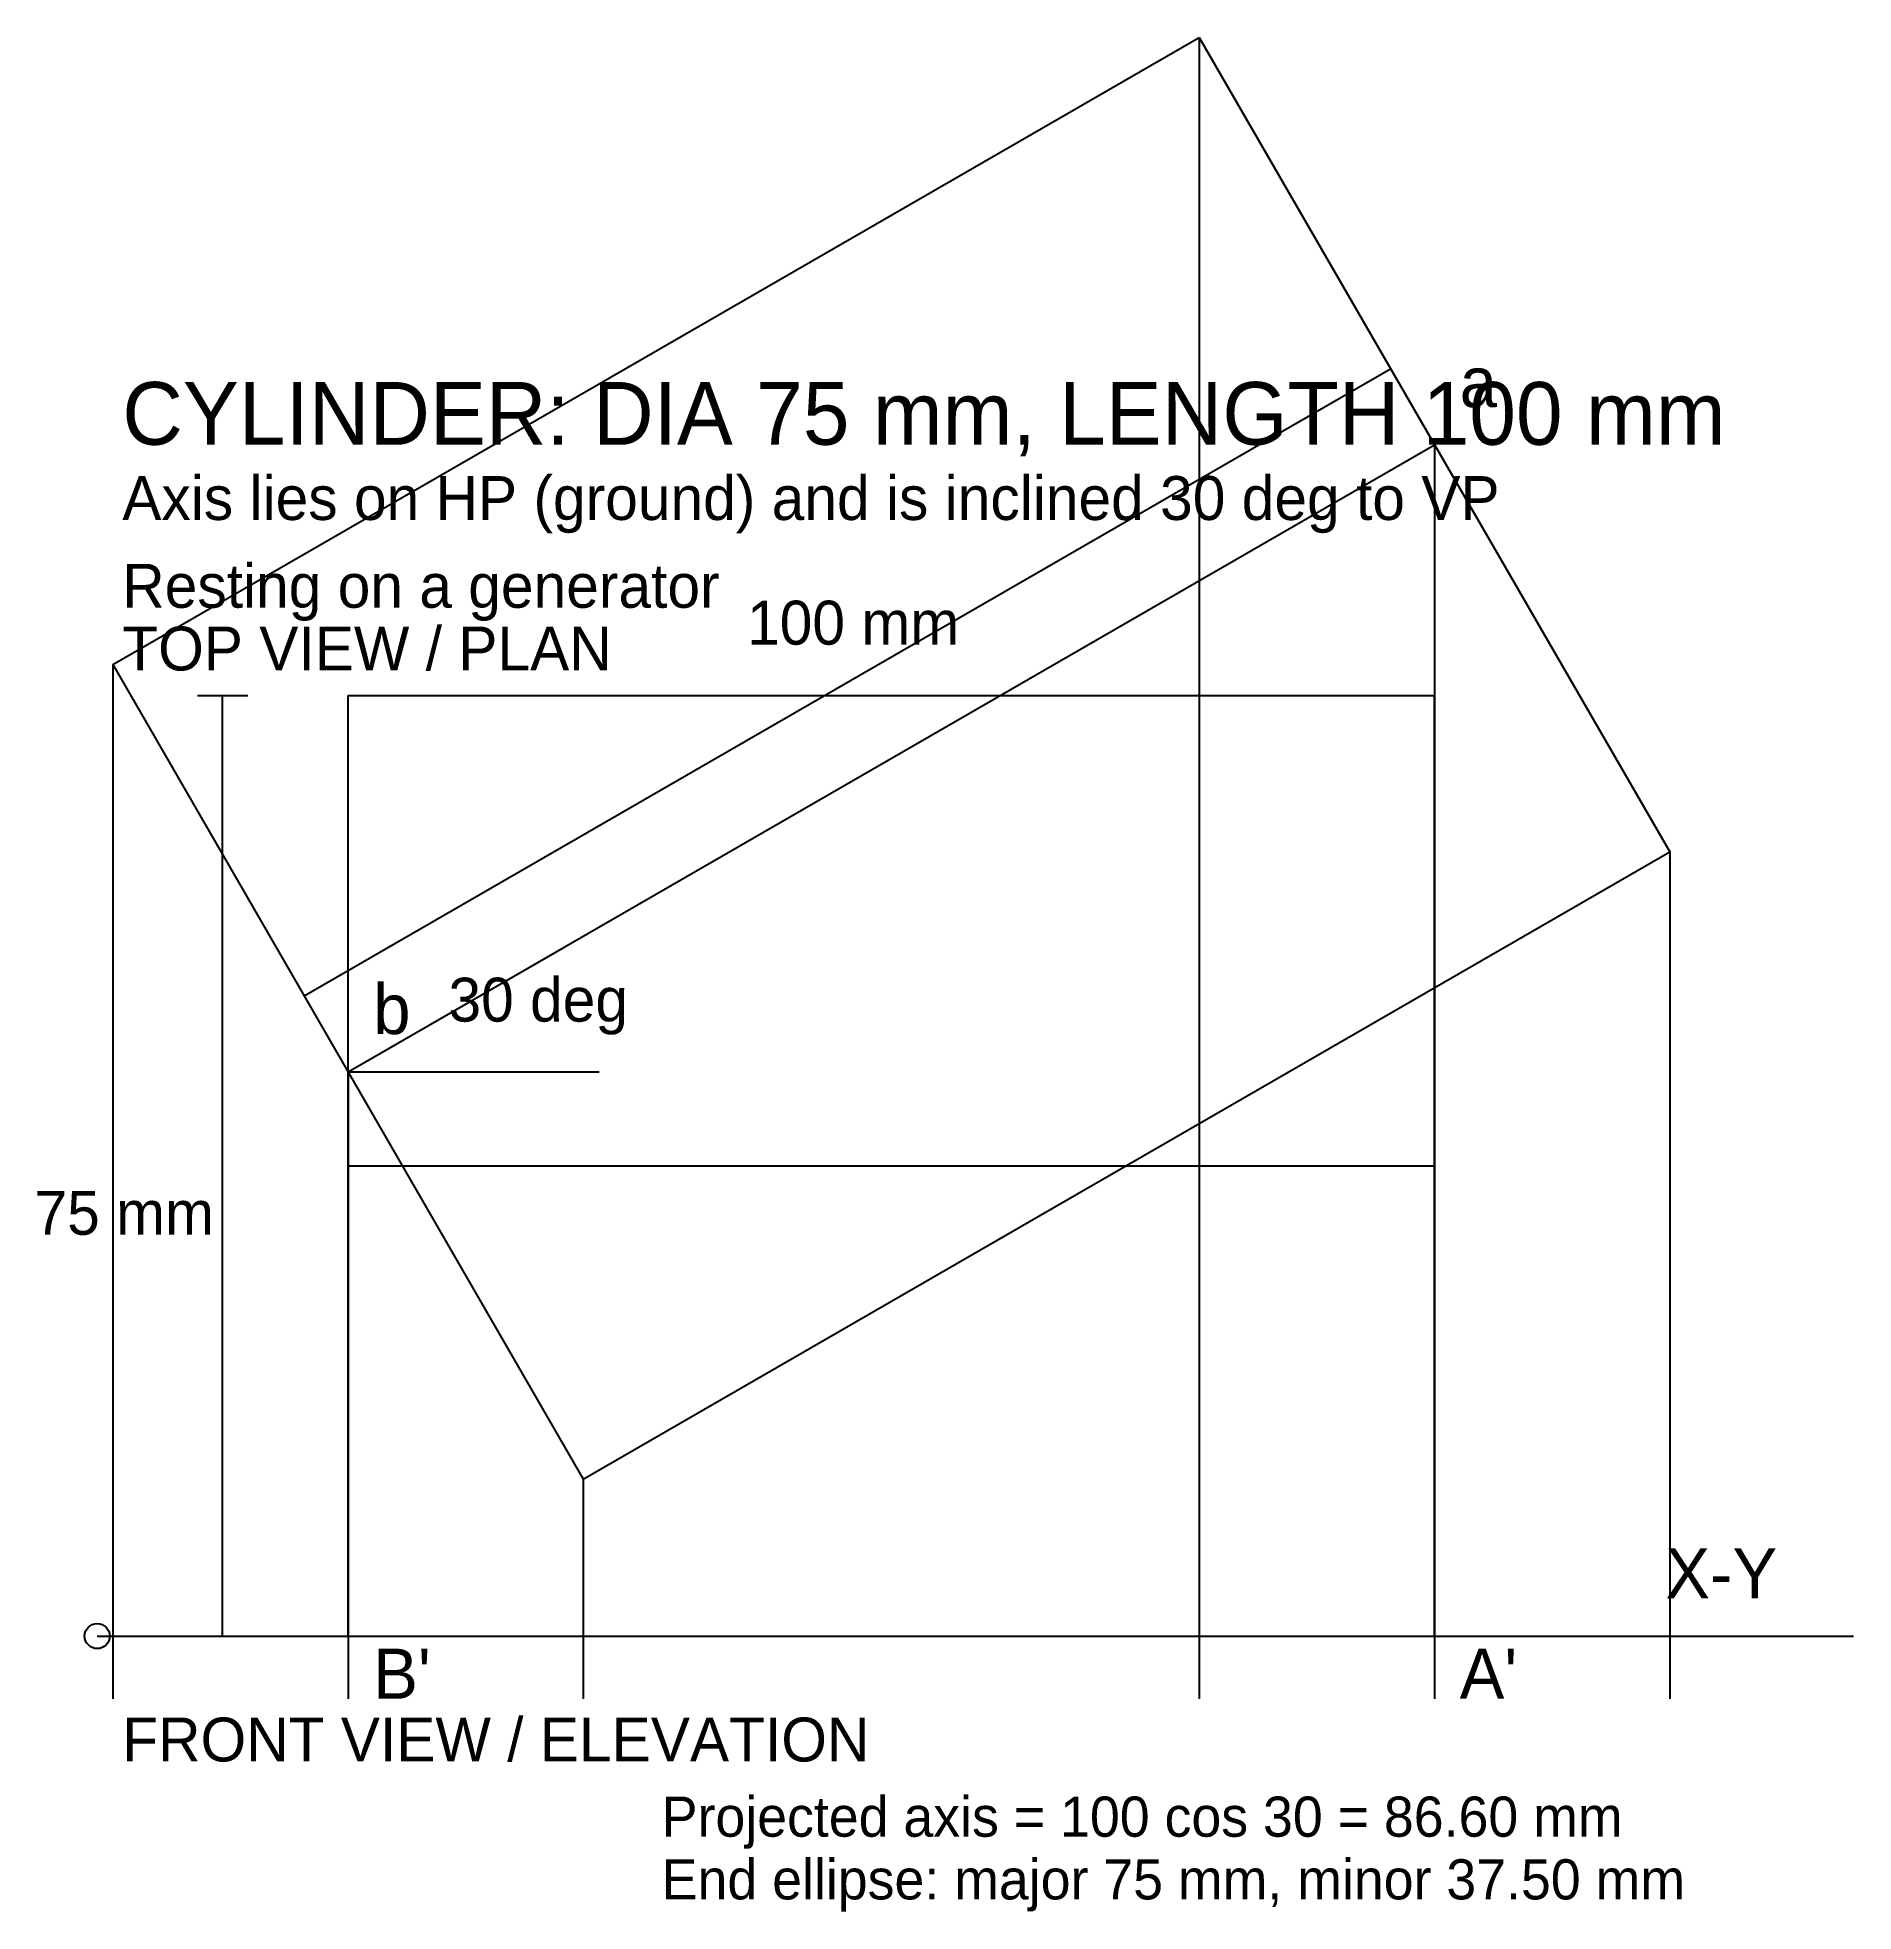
# Model space of a CAD drawing. Header units: millimetres. Extents: x -5 to 140, y -22 to 127.
import ezdxf

# ---------------------------------------------------------------- set-up
doc = ezdxf.new("R2010")
doc.units = ezdxf.units.MM
doc.header["$MEASUREMENT"] = 0
for name, color, linetype in [('CENTER', 2, 'Continuous'), ('CONTACT', 1, 'Continuous'), ('DIM', 4, 'Continuous'), ('ELEVATION', 1, 'Continuous'), ('PLAN', 3, 'Continuous'), ('PROJECT', 8, 'Continuous'), ('TEXT', 7, 'Continuous'), ('XY', 7, 'Continuous')]:
    doc.layers.add(name, color=color, linetype=linetype)

msp = doc.modelspace()

# ---------------------------------------------------------------- linework, layer by layer
at = {"layer": 'CENTER'}
for p, q in [((20, 45), (106.603, 95)), ((20, 37.5), (106.603, 37.5))]:
    msp.add_line(p, q, dxfattribs=at)
at = {"layer": 'CONTACT'}
msp.add_line((20, 0), (106.603, 0), dxfattribs=at)
at = {"layer": 'DIM'}
for p, q in [((16.5, 51.062), (103.103, 101.062)), ((8, 75), (12, 75)), ((10, 0), (10, 75)), ((20, 45), (37.321, 55)), ((20, 45), (40, 45)), ((8, 0), (12, 0))]:
    msp.add_line(p, q, dxfattribs=at)
at = {"layer": 'ELEVATION'}
for p, q in [((20, 75), (106.603, 75)), ((20, 0), (20, 75)), ((106.603, 0), (106.603, 75))]:
    msp.add_line(p, q, dxfattribs=at)
msp.add_ellipse((0, 0), major_axis=(1, 0), ratio=1, dxfattribs=at)
msp.add_ellipse((0, 0), major_axis=(1, 0), ratio=1, dxfattribs=at)
at = {"layer": 'PLAN'}
for p, q in [((1.25, 77.476), (87.853, 127.476)), ((87.853, 127.476), (125.353, 62.524)), ((1.25, 77.476), (38.75, 12.524)), ((38.75, 12.524), (125.353, 62.524))]:
    msp.add_line(p, q, dxfattribs=at)
at = {"layer": 'PROJECT'}
for p, q in [((87.853, 127.476), (87.853, -5)), ((106.603, 95), (106.603, -5)), ((1.25, 77.476), (1.25, -5)), ((125.353, 62.524), (125.353, -5)), ((20, 45), (20, -5)), ((38.75, 12.524), (38.75, -5))]:
    msp.add_line(p, q, dxfattribs=at)
at = {"layer": 'XY'}
msp.add_line((0, 0), (140, 0), dxfattribs=at)

# ---------------------------------------------------------------- texts
at = {"layer": 'TEXT'}
for s, height, p in [('a', 4, (108.603, 98)), ('CYLINDER: DIA 75 mm, LENGTH 100 mm', 5, (2, 95)), ('Axis lies on HP (ground) and is inclined 30 deg to VP', 3.5, (2, 89)), ('Resting on a generator', 3.5, (2, 82)), ('100 mm', 3.5, (51.801, 79.062)), ('TOP VIEW / PLAN', 3.5, (2, 77)), ('30 deg', 3.5, (28, 49)), ('b', 4, (22, 48)), ('75 mm', 3.5, (-5, 32)), ('X-Y', 4, (125, 3)), ("B'", 4, (22, -5)), ("A'", 4, (108.603, -5)), ('FRONT VIEW / ELEVATION', 3.5, (2, -10)), ('Projected axis = 100 cos 30 = 86.60 mm', 3.2, (45, -16)), ('End ellipse: major 75 mm, minor 37.50 mm', 3.2, (45, -21))]:
    msp.add_text(s, height=height, dxfattribs=at).set_placement(p)

doc.saveas('drawing.dxf')
